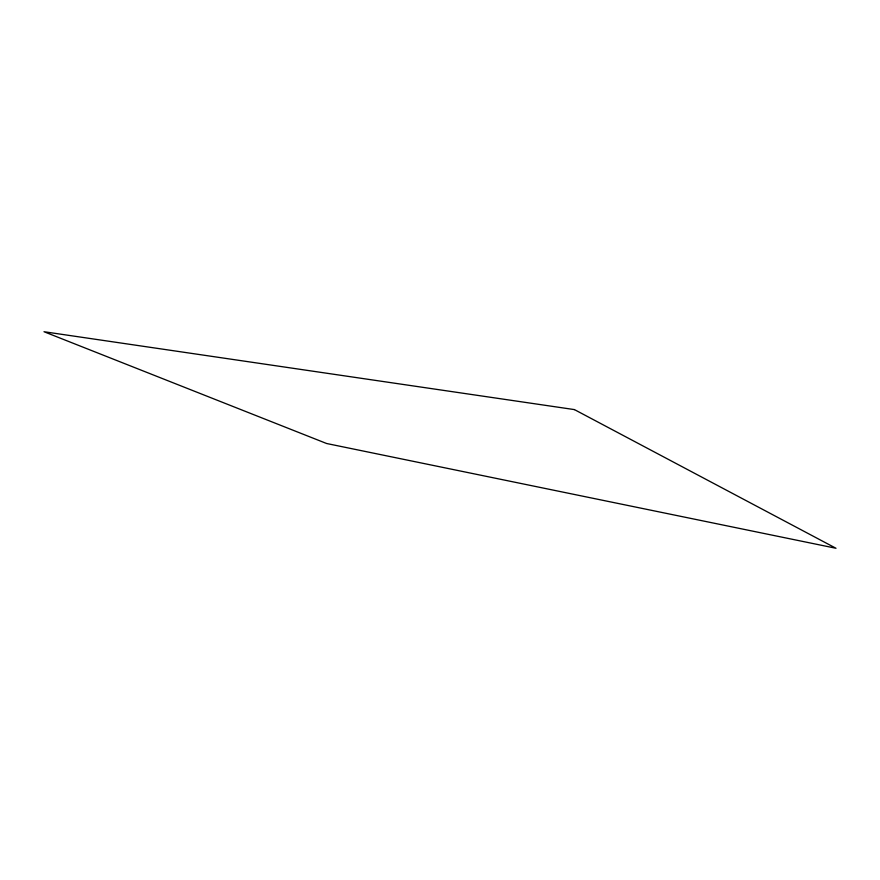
<?xml version="1.0" encoding="UTF-8"?>
<svg xmlns="http://www.w3.org/2000/svg" width="880" height="880" viewBox="0 0 880 880"><rect width="100%" height="100%" fill="white"/><g stroke="black" fill="none" stroke-linecap="round" stroke-linejoin="round"><path stroke-width="1.32" d="M574.42 409.596L44 331.727L326.634 443.509L836 548.273L574.42 409.596"/></g></svg>
